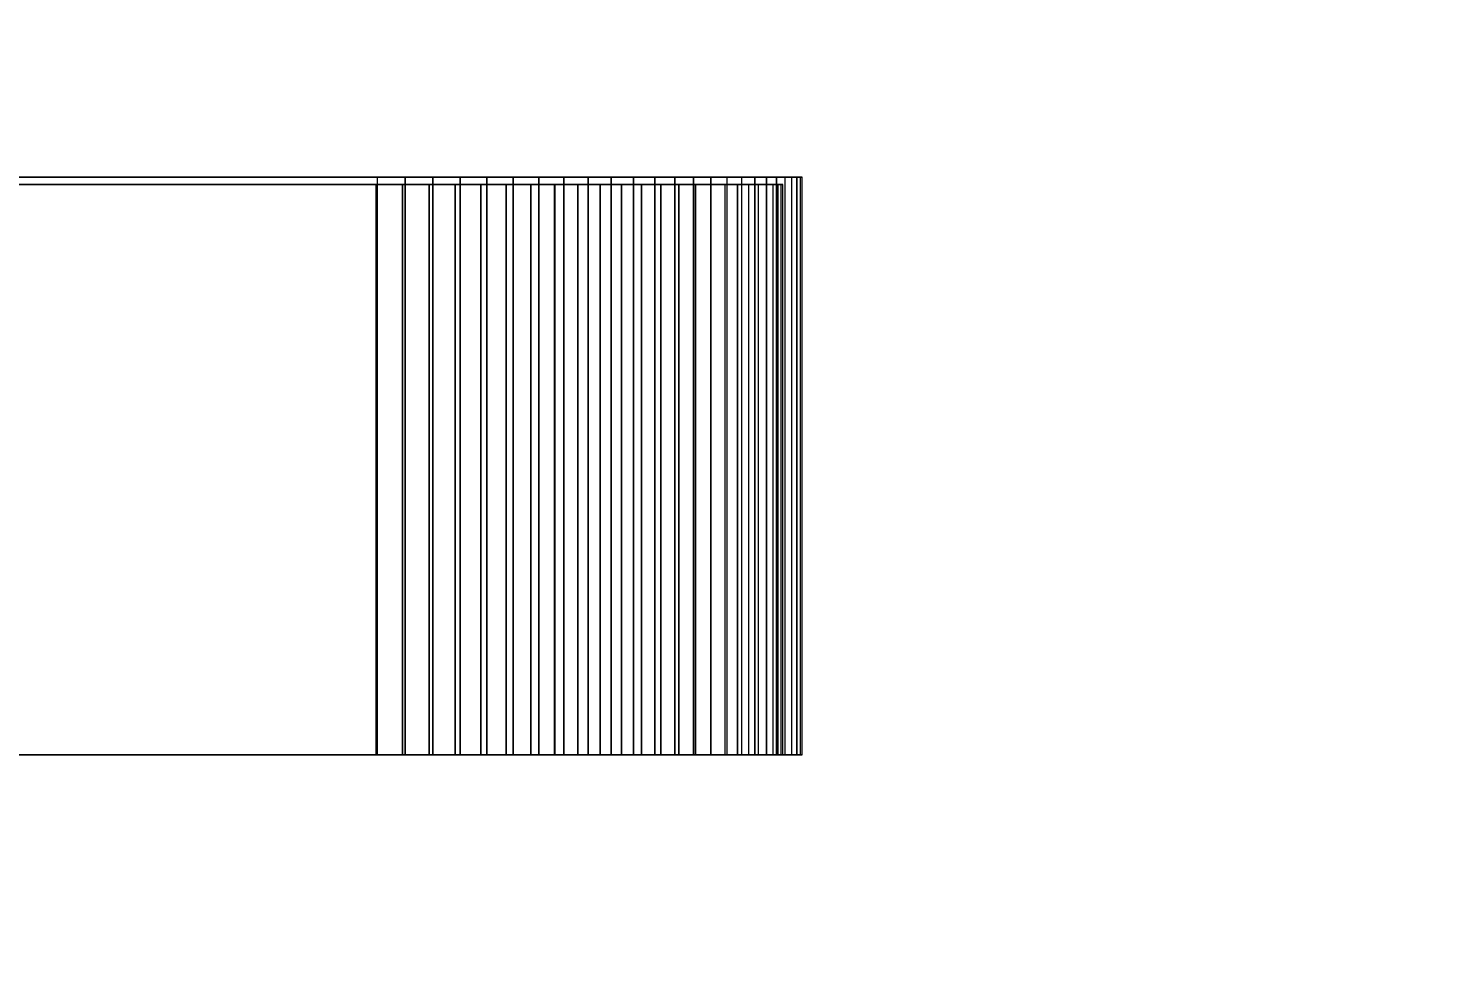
# Model space of a CAD drawing. Header units: millimetres. Extents: x -191664 to 191490, y -197311 to 10263.
# Drawn here: x 2414 to 3004, y -112286 to -111898 of the extents above; entities that cross this region are included whole.
import ezdxf

# ---------------------------------------------------------------- set-up
doc = ezdxf.new("R2010")
doc.units = ezdxf.units.MM
doc.layers.add('DET_briquetadora_superior', color=7, linetype='Continuous', lineweight=0)
doc.layers.add('R15_COTAS_TRANSPORTE_P', color=1, linetype='Continuous', lineweight=0)
doc.dimstyles.new('PLANTA_20', dxfattribs={"dimtxt": 50, "dimasz": 30, "dimexe": 30, "dimexo": 16, "dimgap": 20, "dimtad": 1, "dimtih": 1, "dimtoh": 1, "dimdec": 1, "dimzin": 0, "dimdsep": 46, "dimcen": 0.09, "dimadec": 0, "dimazin": 0, "dimtfac": 1, "dimtdec": 4, "dimtofl": 0, "dimtmove": 0, "dimatfit": 3, "dimfxl": 1, "dimtolj": 1, "dimtzin": 0, "dimarcsym": 0})

# ---------------------------------------------------------------- blocks, each defined once
blk = doc.blocks.new('*D133')
at = {"layer": 'Defpoints', "color": 0, "transparency": 16777216}
for p in [(439.69, -194147.98), (217.89, -194406.09), (-500, -194490), (-500, -194490), (500, -194490)]:
    blk.add_point(p, dxfattribs=at)
at = {"layer": 'R15_COTAS_TRANSPORTE_P', "color": 0, "lineweight": -2, "transparency": 16777216}
blk.add_arc((-500, -194490), 722.77, 2.37834, 17.62166, dxfattribs=at)
at = {"layer": 'R15_COTAS_TRANSPORTE_P', "color": 0, "transparency": 16777216}
for points in [[(184.12, -194272.81), (193.59, -194269.58), (179.18, -194242.8)], [(227.15, -194459.9), (217.15, -194460.11), (222.77, -194490)]]:
    blk.add_solid(points, dxfattribs=at)

msp = doc.modelspace()

# ---------------------------------------------------------------- linework, layer by layer
at = {"layer": 'DET_briquetadora_superior', "color": 9, "true_color": 0xb9c3c2}
for p, q in [((801.49, -111960), (2558.6, -111960)), ((2570, -111960), (823.69, -111960)), ((2558.6, -111960), (2570.17, -111960)), ((2558.6, -112200), (2558.6, -111960)), ((2581.48, -111960), (2570, -111960)), ((2570, -112200), (2570, -111960)), ((2570.17, -111960), (2581.64, -111960)), ((2570.17, -112200), (2570.17, -111960)), ((2592.82, -111960), (2581.48, -111960)), ((2581.48, -112200), (2581.48, -111960)), ((2581.64, -111960), (2592.98, -111960)), ((2581.64, -112200), (2581.64, -111960)), ((2603.97, -111960), (2592.82, -111960)), ((2592.82, -112200), (2592.82, -111960)), ((2592.98, -111960), (2604.13, -111960)), ((2592.98, -112200), (2592.98, -111960)), ((2614.91, -111960), (2603.97, -111960)), ((2603.97, -112200), (2603.97, -111960)), ((2604.13, -111960), (2615.07, -111960)), ((2604.13, -112200), (2604.13, -111960)), ((2625.59, -111960), (2614.91, -111960)), ((2614.91, -112200), (2614.91, -111960)), ((2615.07, -111960), (2625.74, -111960)), ((2615.07, -112200), (2615.07, -111960)), ((2635.96, -111960), (2625.59, -111960)), ((2625.59, -112200), (2625.59, -111960)), ((2625.74, -111960), (2636.11, -111960)), ((2625.74, -112200), (2625.74, -111960)), ((2646, -111960), (2635.96, -111960)), ((2635.96, -112200), (2635.96, -111960)), ((2636.11, -111960), (2646.14, -111960)), ((2636.11, -112200), (2636.11, -111960)), ((2655.65, -111960), (2646, -111960)), ((2646, -112200), (2646, -111960)), ((2646.14, -111960), (2655.79, -111960)), ((2646.14, -112200), (2646.14, -111960)), ((2664.89, -111960), (2655.65, -111960)), ((2655.65, -112200), (2655.65, -111960)), ((2655.79, -111960), (2665.02, -111960)), ((2655.79, -112200), (2655.79, -111960)), ((2673.68, -111960), (2664.89, -111960)), ((2664.89, -112200), (2664.89, -111960)), ((2665.02, -111960), (2673.81, -111960)), ((2665.02, -112200), (2665.02, -111960)), ((2681.99, -111960), (2673.68, -111960)), ((2673.68, -112200), (2673.68, -111960)), ((2673.81, -111960), (2682.11, -111960)), ((2673.81, -112200), (2673.81, -111960)), ((2689.79, -111960), (2681.99, -111960)), ((2681.99, -112200), (2681.99, -111960)), ((2682.11, -111960), (2689.9, -111960)), ((2682.11, -112200), (2682.11, -111960)), ((2697.04, -111960), (2689.79, -111960)), ((2689.79, -112200), (2689.79, -111960)), ((2689.9, -111960), (2697.14, -111960)), ((2689.9, -112200), (2689.9, -111960)), ((2703.73, -111960), (2697.04, -111960)), ((2697.04, -112200), (2697.04, -111960)), ((2697.14, -111960), (2703.82, -111960)), ((2697.14, -112200), (2697.14, -111960)), ((2709.82, -111960), (2703.73, -111960)), ((2703.73, -112200), (2703.73, -111960)), ((2703.82, -111960), (2709.9, -111960)), ((2703.82, -112200), (2703.82, -111960)), ((2715.29, -111960), (2709.82, -111960)), ((2709.82, -112200), (2709.82, -111960)), ((2709.9, -111960), (2715.37, -111960)), ((2709.9, -112200), (2709.9, -111960)), ((2720.13, -111960), (2715.29, -111960)), ((2715.29, -112200), (2715.29, -111960)), ((2715.37, -111960), (2720.19, -111960)), ((2715.37, -112200), (2715.37, -111960)), ((2724.31, -111960), (2720.13, -111960)), ((2720.13, -112200), (2720.13, -111960)), ((2720.19, -111960), (2724.36, -111960)), ((2720.19, -112200), (2720.19, -111960)), ((2727.82, -111960), (2724.31, -111960)), ((2724.31, -112200), (2724.31, -111960)), ((2724.36, -111960), (2727.86, -111960)), ((2724.36, -112200), (2724.36, -111960)), ((2730.64, -111960), (2727.82, -111960)), ((2727.82, -112200), (2727.82, -111960)), ((2727.86, -111960), (2730.67, -111960)), ((2727.86, -112200), (2727.86, -111960)), ((2732.77, -111960), (2730.64, -111960)), ((2730.64, -112200), (2730.64, -111960)), ((2730.67, -111960), (2732.79, -111960)), ((2730.67, -112200), (2730.67, -111960)), ((2734.19, -111960), (2732.77, -111960)), ((2732.77, -112200), (2732.77, -111960)), ((2732.79, -111960), (2734.21, -111960)), ((2732.79, -112200), (2732.79, -111960)), ((2734.91, -111960), (2734.19, -111960)), ((2734.19, -112200), (2734.19, -111960)), ((2734.21, -111960), (2734.91, -111960)), ((2734.21, -112200), (2734.21, -111960)), ((2734.91, -112200), (2734.91, -111960)), ((800.92, -111963), (2558.03, -111963)), ((2568.95, -111963), (822.64, -111963)), ((2558.03, -112200), (2558.03, -111963)), ((2558.03, -111963), (2569.11, -111963)), ((2568.95, -112200), (2568.95, -111963)), ((2579.94, -111963), (2568.95, -111963)), ((2569.11, -112200), (2569.11, -111963)), ((2569.11, -111963), (2580.1, -111963)), ((2590.8, -111963), (2579.94, -111963)), ((2579.94, -112200), (2579.94, -111963)), ((2580.1, -112200), (2580.1, -111963)), ((2580.1, -111963), (2590.96, -111963)), ((2601.49, -111963), (2590.8, -111963)), ((2590.8, -112200), (2590.8, -111963)), ((2590.96, -112200), (2590.96, -111963)), ((2590.96, -111963), (2601.64, -111963)), ((2611.97, -111963), (2601.49, -111963)), ((2601.49, -112200), (2601.49, -111963)), ((2601.64, -112200), (2601.64, -111963)), ((2601.64, -111963), (2612.12, -111963)), ((2622.19, -111963), (2611.97, -111963)), ((2611.97, -112200), (2611.97, -111963)), ((2612.12, -112200), (2612.12, -111963)), ((2612.12, -111963), (2622.34, -111963)), ((2632.13, -111963), (2622.19, -111963)), ((2622.19, -112200), (2622.19, -111963)), ((2622.34, -112200), (2622.34, -111963)), ((2622.34, -111963), (2632.27, -111963)), ((2641.74, -111963), (2632.13, -111963)), ((2632.13, -112200), (2632.13, -111963)), ((2632.27, -112200), (2632.27, -111963)), ((2632.27, -111963), (2641.88, -111963)), ((2650.99, -111963), (2641.74, -111963)), ((2641.74, -112200), (2641.74, -111963)), ((2641.88, -112200), (2641.88, -111963)), ((2641.88, -111963), (2651.12, -111963)), ((2659.84, -111963), (2650.99, -111963)), ((2650.99, -112200), (2650.99, -111963)), ((2651.12, -112200), (2651.12, -111963)), ((2651.12, -111963), (2659.97, -111963)), ((2668.26, -111963), (2659.84, -111963)), ((2659.84, -112200), (2659.84, -111963)), ((2659.97, -112200), (2659.97, -111963)), ((2659.97, -111963), (2668.38, -111963)), ((2676.22, -111963), (2668.26, -111963)), ((2668.26, -112200), (2668.26, -111963)), ((2668.38, -112200), (2668.38, -111963)), ((2668.38, -111963), (2676.34, -111963)), ((2683.69, -111963), (2676.22, -111963)), ((2676.22, -112200), (2676.22, -111963)), ((2676.34, -112200), (2676.34, -111963)), ((2676.34, -111963), (2683.8, -111963)), ((2690.64, -111963), (2683.69, -111963)), ((2683.69, -112200), (2683.69, -111963)), ((2683.8, -112200), (2683.8, -111963)), ((2683.8, -111963), (2690.74, -111963)), ((2697.05, -111963), (2690.64, -111963)), ((2690.64, -112200), (2690.64, -111963)), ((2690.74, -112200), (2690.74, -111963)), ((2690.74, -111963), (2697.13, -111963)), ((2702.88, -111963), (2697.05, -111963)), ((2697.05, -112200), (2697.05, -111963)), ((2697.13, -112200), (2697.13, -111963)), ((2697.13, -111963), (2702.96, -111963)), ((2708.12, -111963), (2702.88, -111963)), ((2702.88, -112200), (2702.88, -111963)), ((2702.96, -112200), (2702.96, -111963)), ((2702.96, -111963), (2708.19, -111963)), ((2712.75, -111963), (2708.12, -111963)), ((2708.12, -112200), (2708.12, -111963)), ((2708.19, -112200), (2708.19, -111963)), ((2708.19, -111963), (2712.82, -111963)), ((2716.76, -111963), (2712.75, -111963)), ((2712.75, -112200), (2712.75, -111963)), ((2712.82, -112200), (2712.82, -111963)), ((2712.82, -111963), (2716.81, -111963)), ((2720.12, -111963), (2716.76, -111963)), ((2716.76, -112200), (2716.76, -111963)), ((2716.81, -112200), (2716.81, -111963)), ((2716.81, -111963), (2720.16, -111963)), ((2722.82, -111963), (2720.12, -111963)), ((2720.12, -112200), (2720.12, -111963)), ((2720.16, -112200), (2720.16, -111963)), ((2720.16, -111963), (2722.86, -111963)), ((2724.86, -111963), (2722.82, -111963)), ((2722.82, -112200), (2722.82, -111963)), ((2722.86, -112200), (2722.86, -111963)), ((2722.86, -111963), (2724.89, -111963)), ((2726.23, -111963), (2724.86, -111963)), ((2724.86, -112200), (2724.86, -111963)), ((2724.89, -112200), (2724.89, -111963)), ((2724.89, -111963), (2726.24, -111963)), ((2726.91, -111963), (2726.23, -111963)), ((2726.23, -112200), (2726.23, -111963)), ((2726.24, -112200), (2726.24, -111963)), ((2726.24, -111963), (2726.92, -111963)), ((2726.91, -112200), (2726.91, -111963)), ((2726.92, -112200), (2726.92, -111963)), ((800.92, -112200), (2558.03, -112200)), ((801.49, -112200), (2558.6, -112200)), ((2568.95, -112200), (822.64, -112200)), ((2570, -112200), (823.69, -112200)), ((2558.03, -112200), (2569.11, -112200)), ((2558.6, -112200), (2570.17, -112200)), ((2579.94, -112200), (2568.95, -112200)), ((2569.11, -112200), (2580.1, -112200)), ((2581.48, -112200), (2570, -112200)), ((2570.17, -112200), (2581.64, -112200)), ((2590.8, -112200), (2579.94, -112200)), ((2580.1, -112200), (2590.96, -112200)), ((2592.82, -112200), (2581.48, -112200)), ((2581.64, -112200), (2592.98, -112200)), ((2601.49, -112200), (2590.8, -112200)), ((2590.96, -112200), (2601.64, -112200)), ((2603.97, -112200), (2592.82, -112200)), ((2592.98, -112200), (2604.13, -112200)), ((2611.97, -112200), (2601.49, -112200)), ((2601.64, -112200), (2612.12, -112200)), ((2614.91, -112200), (2603.97, -112200)), ((2604.13, -112200), (2615.07, -112200)), ((2622.19, -112200), (2611.97, -112200)), ((2612.12, -112200), (2622.34, -112200)), ((2625.59, -112200), (2614.91, -112200)), ((2615.07, -112200), (2625.74, -112200)), ((2632.13, -112200), (2622.19, -112200)), ((2622.34, -112200), (2632.27, -112200)), ((2635.96, -112200), (2625.59, -112200)), ((2625.74, -112200), (2636.11, -112200)), ((2641.74, -112200), (2632.13, -112200)), ((2632.27, -112200), (2641.88, -112200)), ((2646, -112200), (2635.96, -112200)), ((2636.11, -112200), (2646.14, -112200)), ((2650.99, -112200), (2641.74, -112200)), ((2641.88, -112200), (2651.12, -112200)), ((2655.65, -112200), (2646, -112200)), ((2646.14, -112200), (2655.79, -112200)), ((2659.84, -112200), (2650.99, -112200)), ((2651.12, -112200), (2659.97, -112200)), ((2664.89, -112200), (2655.65, -112200)), ((2655.79, -112200), (2665.02, -112200)), ((2668.26, -112200), (2659.84, -112200)), ((2659.97, -112200), (2668.38, -112200)), ((2673.68, -112200), (2664.89, -112200)), ((2665.02, -112200), (2673.81, -112200)), ((2676.22, -112200), (2668.26, -112200)), ((2668.38, -112200), (2676.34, -112200)), ((2681.99, -112200), (2673.68, -112200)), ((2673.81, -112200), (2682.11, -112200)), ((2683.69, -112200), (2676.22, -112200)), ((2676.34, -112200), (2683.8, -112200)), ((2689.79, -112200), (2681.99, -112200)), ((2682.11, -112200), (2689.9, -112200)), ((2690.64, -112200), (2683.69, -112200)), ((2683.8, -112200), (2690.74, -112200)), ((2697.04, -112200), (2689.79, -112200)), ((2689.9, -112200), (2697.14, -112200)), ((2697.05, -112200), (2690.64, -112200)), ((2690.74, -112200), (2697.13, -112200)), ((2703.73, -112200), (2697.04, -112200)), ((2702.88, -112200), (2697.05, -112200)), ((2697.13, -112200), (2702.96, -112200)), ((2697.14, -112200), (2703.82, -112200)), ((2708.12, -112200), (2702.88, -112200)), ((2702.96, -112200), (2708.19, -112200)), ((2709.82, -112200), (2703.73, -112200)), ((2703.82, -112200), (2709.9, -112200)), ((2712.75, -112200), (2708.12, -112200)), ((2708.19, -112200), (2712.82, -112200)), ((2715.29, -112200), (2709.82, -112200)), ((2709.9, -112200), (2715.37, -112200)), ((2716.76, -112200), (2712.75, -112200)), ((2712.82, -112200), (2716.81, -112200)), ((2720.13, -112200), (2715.29, -112200)), ((2715.37, -112200), (2720.19, -112200)), ((2720.12, -112200), (2716.76, -112200)), ((2716.81, -112200), (2720.16, -112200)), ((2722.82, -112200), (2720.12, -112200)), ((2724.31, -112200), (2720.13, -112200)), ((2720.16, -112200), (2722.86, -112200)), ((2720.19, -112200), (2724.36, -112200)), ((2724.86, -112200), (2722.82, -112200)), ((2722.86, -112200), (2724.89, -112200)), ((2727.82, -112200), (2724.31, -112200)), ((2724.36, -112200), (2727.86, -112200)), ((2726.23, -112200), (2724.86, -112200)), ((2724.89, -112200), (2726.24, -112200)), ((2726.91, -112200), (2726.23, -112200)), ((2726.24, -112200), (2726.92, -112200)), ((2730.64, -112200), (2727.82, -112200)), ((2727.86, -112200), (2730.67, -112200)), ((2732.77, -112200), (2730.64, -112200)), ((2730.67, -112200), (2732.79, -112200)), ((2734.19, -112200), (2732.77, -112200)), ((2732.79, -112200), (2734.21, -112200)), ((2734.91, -112200), (2734.19, -112200)), ((2734.21, -112200), (2734.91, -112200))]:
    msp.add_line(p, q, dxfattribs=at)

# ---------------------------------------------------------------- dimensions: what is measured, and where the dimension line sits
at = {"layer": 'R15_COTAS_TRANSPORTE_P'}
dim = msp.add_angular_dim_2l(base=(217.89, -194406.09), line1=((-500, -194490), (500, -194490)), line2=((-500, -194490), (439.69, -194147.98)), dimstyle='PLANTA_20', dxfattribs=at)
dim.commit()
dim.dimension.update_dxf_attribs({"geometry": '*D133', "text_midpoint": (191490.46, -33543.69)})

doc.saveas('drawing.dxf')
